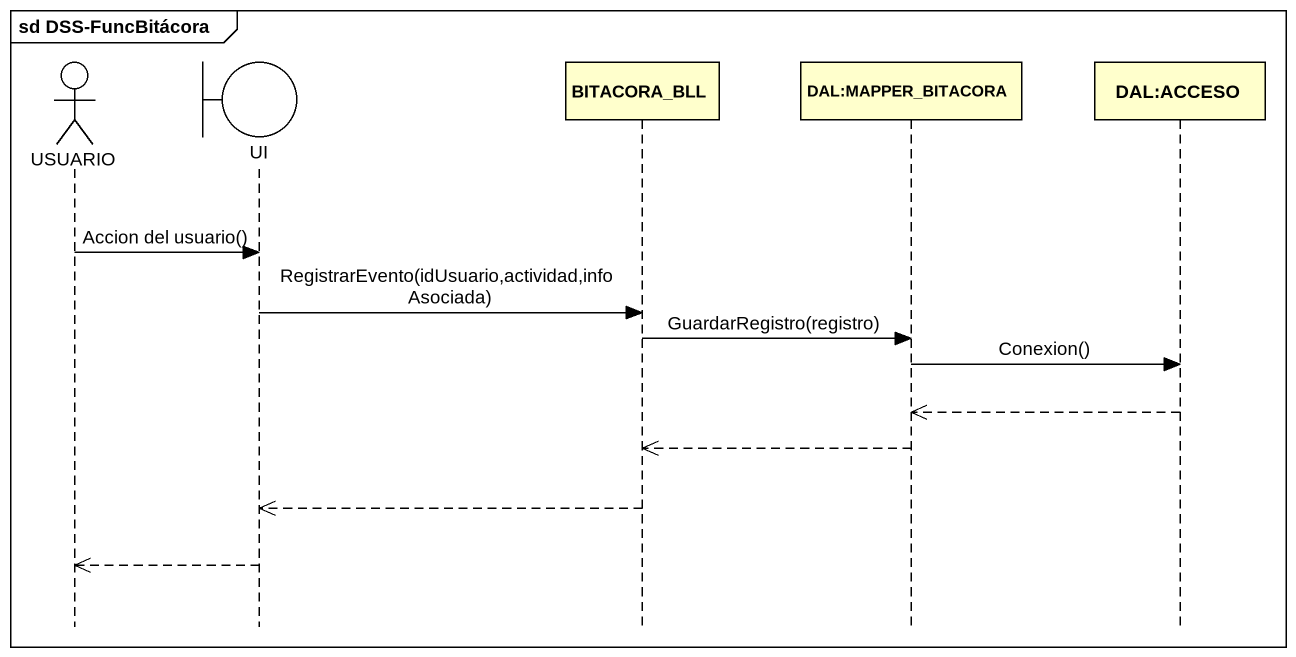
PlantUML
@startuml
mainframe sd DSS-FuncBitácora
hide footbox
actor USUARIO
boundary UI
participant BITACORA_BLL
participant "DAL:MAPPER_BITACORA" as DAL_MAPPER_BITACORA
participant "DAL:ACCESO" as DAL_ACCESO

USUARIO -> UI : Accion del usuario()
UI -> BITACORA_BLL : RegistrarEvento(idUsuario,actividad,infoAsociada)
BITACORA_BLL -> DAL_MAPPER_BITACORA : GuardarRegistro(registro)
DAL_MAPPER_BITACORA -> DAL_ACCESO : Conexion()
DAL_ACCESO -->> DAL_MAPPER_BITACORA
DAL_MAPPER_BITACORA -->> BITACORA_BLL
BITACORA_BLL -->> UI
UI -->> USUARIO
@enduml
